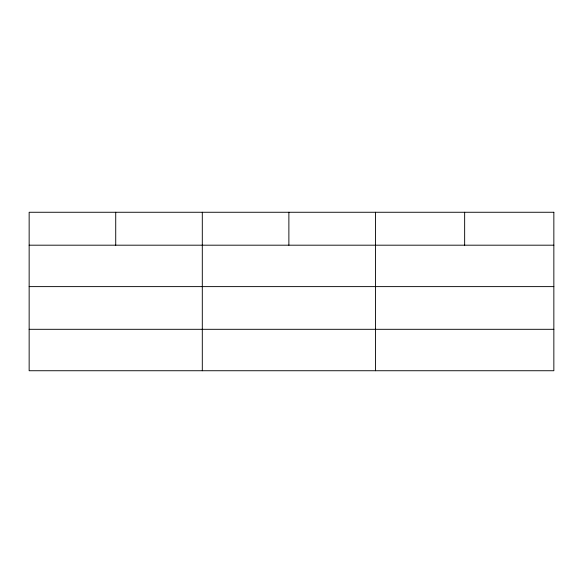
<?xml version="1.0" encoding="UTF-8"?>
<svg xmlns="http://www.w3.org/2000/svg" width="583" height="583" viewBox="0 0 583 583"><rect width="100%" height="100%" fill="white"/><g stroke="black" fill="none" stroke-linecap="round" stroke-linejoin="round"><path stroke-width="0.87" d="M29.15 245.188L553.85 245.188M29.15 286.617L553.85 286.617M29.15 329.308L553.85 329.308M464.651 212.263L464.651 245.188M375.452 212.263L375.452 370.737M288.876 212.263L288.876 245.188M202.301 212.263L202.301 370.737M115.726 212.263L115.726 245.188M553.85 212.263L29.15 212.263L29.15 370.737L553.85 370.737L553.85 212.263"/></g></svg>
